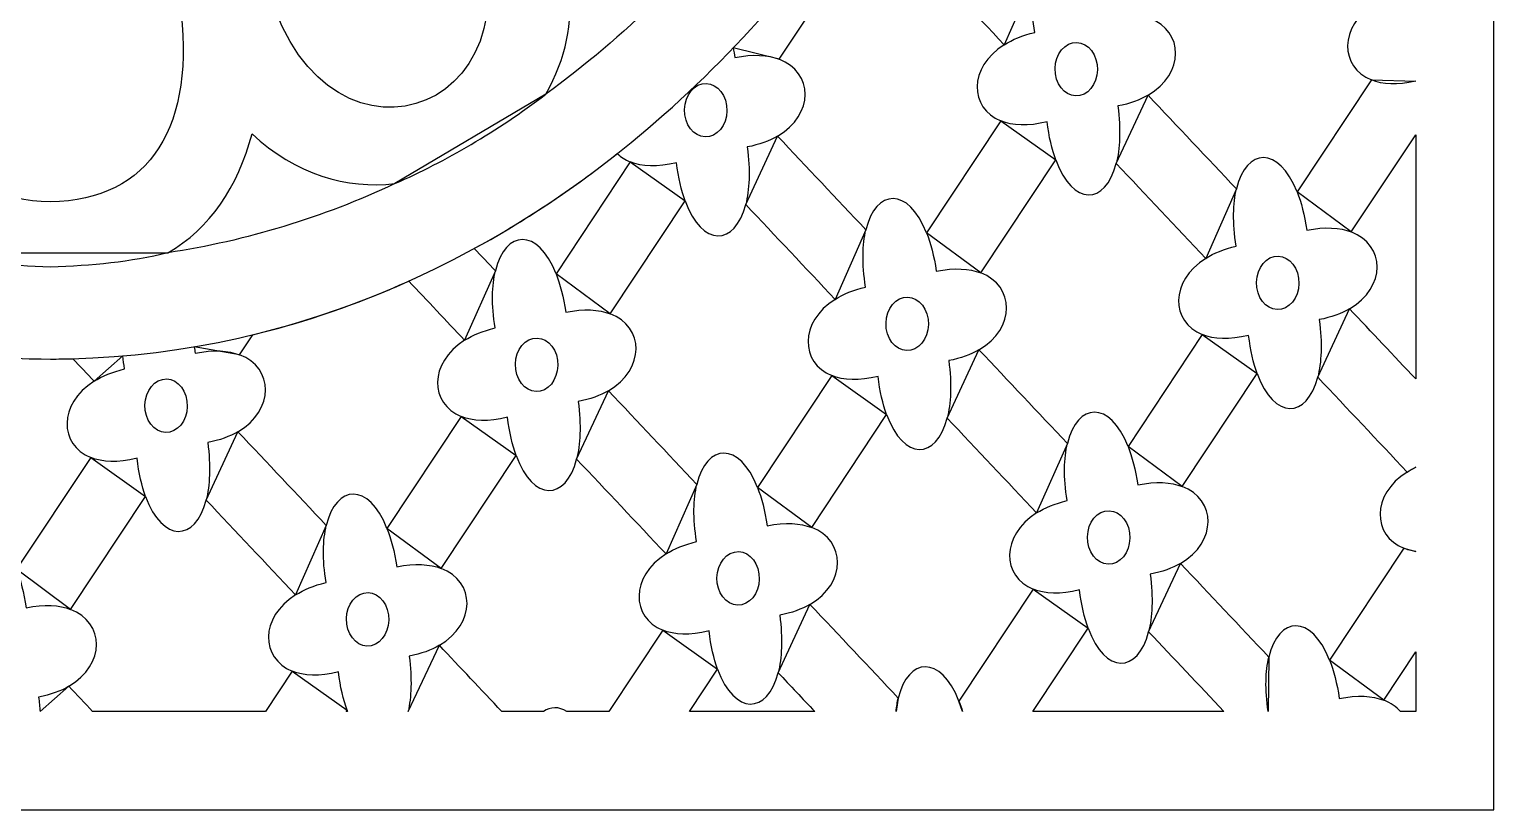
# Model space of a CAD drawing. Header units: centimetres. Extents: x 1.8 to 13.7, y -5.9 to 9.6.
# Drawn here: x 10.825 to 13.716, y -5.903 to -4.361 of the extents above; entities that cross this region are included whole.
import ezdxf

# ---------------------------------------------------------------- set-up
doc = ezdxf.new("R2010")
doc.units = ezdxf.units.CM
doc.header["$MEASUREMENT"] = 0
doc.layers.add('layer 1', color=7, linetype='Continuous')

msp = doc.modelspace()

# ---------------------------------------------------------------- linework, layer by layer
at = {"layer": 'layer 1', "color": 250}
for points, knots in [([(8.01713, 9.60241), (8.01713, 9.60241), (13.71558, 9.60241), (13.71558, 9.60241), (13.71558, 9.60241), (13.71558, 9.60241), (13.71558, -5.90262), (13.71558, -5.90262), (13.71558, -5.90262), (13.71558, -5.90262), (8.01713, -5.90262), (8.01713, -5.90262), (8.01713, -5.90262), (8.01713, -5.90262), (8.01713, 9.60241), (8.01713, 9.60241)], [0, 0, 0, 0, 0.2, 0.2, 0.2, 0.2, 0.4, 0.4, 0.4, 0.4, 0.6, 0.6, 0.6, 0.6, 1, 1, 1, 1]), ([(11.02226, -2.43021), (11.00959, -2.43572), (10.99556, -2.44157), (10.98199, -2.44594), (10.98199, -2.44594), (11.08378, -3.04564), (11.18643, -3.64703), (11.28822, -4.24671), (11.28822, -4.24671), (11.38235, -4.68667), (11.85638, -4.54209), (11.69892, -4.13126), (11.69892, -4.13126), (11.47337, -3.56517), (11.24781, -2.9963), (11.02226, -2.43021)], [0, 0, 0, 0, 0.2, 0.2, 0.2, 0.2, 0.4, 0.4, 0.4, 0.4, 0.6, 0.6, 0.6, 0.6, 1, 1, 1, 1]), ([(10.86639, -2.46591), (10.86639, -2.46591), (10.84072, -2.46478), (10.84072, -2.46478), (10.84072, -2.46478), (10.75558, -3.06833), (10.69613, -3.70325), (10.611, -4.3068), (10.611, -4.3068), (10.57757, -4.55236), (10.66918, -4.69856), (10.86639, -4.70206), (10.86639, -4.70206), (11.06361, -4.69856), (11.15521, -4.55236), (11.12179, -4.3068), (11.12179, -4.3068), (11.03665, -3.70325), (10.9772, -3.06833), (10.89207, -2.46478), (10.89207, -2.46478), (10.89207, -2.46478), (10.86639, -2.46591), (10.86639, -2.46591)], [0, 0, 0, 0, 0.1428571, 0.1428571, 0.1428571, 0.1428571, 0.2857143, 0.2857143, 0.2857143, 0.2857143, 0.4285714, 0.4285714, 0.4285714, 0.4285714, 0.5714286, 0.5714286, 0.5714286, 0.5714286, 0.7142857, 0.7142857, 0.7142857, 0.7142857, 1, 1, 1, 1]), ([(13.56158, -2.62355), (13.58597, -2.98772), (13.33449, -3.31675), (12.84478, -3.29244), (12.84478, -3.29244), (12.69162, -3.79457), (12.42203, -4.22457), (12.07824, -4.52903), (12.07824, -4.52903), (11.73444, -4.83348), (11.31642, -5.01242), (10.86639, -5.01242), (10.86639, -5.01242), (10.41637, -5.01242), (9.99836, -4.83348), (9.65456, -4.52903), (9.65456, -4.52903), (9.31076, -4.22457), (9.04118, -3.79457), (8.88802, -3.29244), (8.88802, -3.29244), (8.39325, -3.31699), (8.14166, -2.9809), (8.17207, -2.61226), (8.17207, -2.61226), (8.17207, -2.61226), (13.56158, -2.62355), (13.56158, -2.62355)], [0, 0, 0, 0, 0.125, 0.125, 0.125, 0.125, 0.25, 0.25, 0.25, 0.25, 0.375, 0.375, 0.375, 0.375, 0.5, 0.5, 0.5, 0.5, 0.625, 0.625, 0.625, 0.625, 0.75, 0.75, 0.75, 0.75, 1, 1, 1, 1]), ([(13.2077, -4.67636), (13.22703, -4.59526), (13.29127, -4.59068), (13.32742, -4.68217), (13.32742, -4.68217), (13.32742, -4.68217), (13.47403, -4.46125), (13.47403, -4.46125), (13.47403, -4.46125), (13.41193, -4.43585), (13.40917, -4.35591), (13.48073, -4.31072), (13.48073, -4.31072), (13.42187, -4.24825), (13.36299, -4.1858), (13.30412, -4.12334), (13.30412, -4.12334), (13.28306, -4.20599), (13.21824, -4.2081), (13.18468, -4.11628), (13.18468, -4.11628), (13.18468, -4.11628), (13.03663, -4.33936), (13.03663, -4.33936), (13.03663, -4.33936), (13.10403, -4.36508), (13.10655, -4.44829), (13.03317, -4.4912), (13.03317, -4.4912), (13.09134, -4.55292), (13.14952, -4.61463), (13.2077, -4.67636)], [0, 0, 0, 0, 0.1111111, 0.1111111, 0.1111111, 0.1111111, 0.2222222, 0.2222222, 0.2222222, 0.2222222, 0.3333333, 0.3333333, 0.3333333, 0.3333333, 0.4444444, 0.4444444, 0.4444444, 0.4444444, 0.5555556, 0.5555556, 0.5555556, 0.5555556, 0.6666667, 0.6666667, 0.6666667, 0.6666667, 0.7777778, 0.7777778, 0.7777778, 0.7777778, 1, 1, 1, 1]), ([(12.47622, -4.75728), (12.49555, -4.67618), (12.55979, -4.6716), (12.59593, -4.76309), (12.59593, -4.76309), (12.59593, -4.76309), (12.74256, -4.54217), (12.74256, -4.54217), (12.74256, -4.54217), (12.68044, -4.51676), (12.67768, -4.43683), (12.74926, -4.39162), (12.74926, -4.39162), (12.69038, -4.32917), (12.63152, -4.26671), (12.57264, -4.20426), (12.57264, -4.20426), (12.55158, -4.28691), (12.48676, -4.28902), (12.45318, -4.1972), (12.45318, -4.1972), (12.45318, -4.1972), (12.30515, -4.42027), (12.30515, -4.42027), (12.30515, -4.42027), (12.37256, -4.44599), (12.37507, -4.52921), (12.30168, -4.57212), (12.30168, -4.57212), (12.35986, -4.63383), (12.41803, -4.69555), (12.47622, -4.75728)], [0, 0, 0, 0, 0.1111111, 0.1111111, 0.1111111, 0.1111111, 0.2222222, 0.2222222, 0.2222222, 0.2222222, 0.3333333, 0.3333333, 0.3333333, 0.3333333, 0.4444444, 0.4444444, 0.4444444, 0.4444444, 0.5555556, 0.5555556, 0.5555556, 0.5555556, 0.6666667, 0.6666667, 0.6666667, 0.6666667, 0.7777778, 0.7777778, 0.7777778, 0.7777778, 1, 1, 1, 1]), ([(11.84417, -4.48932), (11.92124, -4.43317), (11.99505, -4.3706), (12.06514, -4.3022), (12.06514, -4.3022), (12.01062, -4.31317), (11.94818, -4.30176), (11.88969, -4.27428), (11.88969, -4.27428), (11.89782, -4.34846), (11.88496, -4.41763), (11.84417, -4.48932)], [0, 0, 0, 0, 0.25, 0.25, 0.25, 0.25, 0.5, 0.5, 0.5, 0.5, 1, 1, 1, 1]), ([(12.80996, -4.2544), (12.80317, -4.28289), (12.80191, -4.32079), (12.80937, -4.36733), (12.80937, -4.36733), (12.78542, -4.37296), (12.76543, -4.3814), (12.74926, -4.39162), (12.74926, -4.39162), (12.74926, -4.39162), (12.80996, -4.2544), (12.80996, -4.2544)], [0, 0, 0, 0, 0.25, 0.25, 0.25, 0.25, 0.5, 0.5, 0.5, 0.5, 1, 1, 1, 1]), ([(12.93263, -4.43079), (12.92864, -4.4021), (12.90686, -4.38283), (12.88417, -4.3879), (12.88417, -4.3879), (12.86149, -4.39295), (12.84624, -4.42047), (12.85025, -4.44915), (12.85025, -4.44915), (12.85425, -4.47785), (12.87601, -4.49711), (12.8987, -4.49206), (12.8987, -4.49206), (12.92139, -4.487), (12.93663, -4.45949), (12.93263, -4.43079)], [0, 0, 0, 0, 0.2, 0.2, 0.2, 0.2, 0.4, 0.4, 0.4, 0.4, 0.6, 0.6, 0.6, 0.6, 1, 1, 1, 1]), ([(12.30515, -4.42027), (12.28286, -4.41177), (12.25351, -4.40952), (12.21743, -4.41713), (12.21743, -4.41713), (12.21645, -4.41052), (12.21538, -4.40416), (12.2142, -4.39804), (12.2142, -4.39804), (12.2142, -4.39804), (12.30515, -4.42027), (12.30515, -4.42027)], [0, 0, 0, 0, 0.25, 0.25, 0.25, 0.25, 0.5, 0.5, 0.5, 0.5, 1, 1, 1, 1]), ([(12.20116, -4.5117), (12.19716, -4.48302), (12.17538, -4.46375), (12.1527, -4.46881), (12.1527, -4.46881), (12.13001, -4.47387), (12.11476, -4.50139), (12.11876, -4.53009), (12.11876, -4.53009), (12.12277, -4.55877), (12.14454, -4.57804), (12.16722, -4.57297), (12.16722, -4.57297), (12.18991, -4.56792), (12.20515, -4.54039), (12.20116, -4.5117)], [0, 0, 0, 0, 0.2, 0.2, 0.2, 0.2, 0.4, 0.4, 0.4, 0.4, 0.6, 0.6, 0.6, 0.6, 1, 1, 1, 1]), ([(13.47403, -4.46125), (13.49602, -4.47024), (13.52541, -4.47241), (13.56159, -4.46378), (13.56159, -4.46378), (13.56159, -4.46378), (13.47403, -4.46125), (13.47403, -4.46125)], [0, 0, 0, 0, 0.3333333, 0.3333333, 0.3333333, 0.3333333, 1, 1, 1, 1]), ([(11.84417, -4.48932), (11.74729, -4.56308), (11.64792, -4.62108), (11.54648, -4.66602), (11.54648, -4.66602), (11.54648, -4.66602), (11.84417, -4.48932), (11.84417, -4.48932)], [0, 0, 0, 0, 0.3333333, 0.3333333, 0.3333333, 0.3333333, 1, 1, 1, 1]), ([(12.97037, -4.62623), (12.97764, -4.59774), (12.97971, -4.55969), (12.9735, -4.51263), (12.9735, -4.51263), (12.99716, -4.50814), (13.01699, -4.50064), (13.03317, -4.4912), (13.03317, -4.4912), (13.03317, -4.4912), (12.97037, -4.62623), (12.97037, -4.62623)], [0, 0, 0, 0, 0.25, 0.25, 0.25, 0.25, 0.5, 0.5, 0.5, 0.5, 1, 1, 1, 1]), ([(11.09812, -4.80246), (11.25378, -4.77917), (11.40398, -4.73277), (11.54648, -4.66602), (11.54648, -4.66602), (11.45246, -4.67723), (11.34938, -4.64732), (11.26445, -4.56771), (11.26445, -4.56771), (11.23623, -4.67177), (11.18154, -4.75575), (11.09812, -4.80246)], [0, 0, 0, 0, 0.25, 0.25, 0.25, 0.25, 0.5, 0.5, 0.5, 0.5, 1, 1, 1, 1]), ([(12.74256, -4.54215), (12.76531, -4.55147), (12.79601, -4.55347), (12.83397, -4.54374), (12.83397, -4.54374), (12.83752, -4.57364), (12.84345, -4.59873), (12.85093, -4.61917), (12.85093, -4.61917), (12.85093, -4.61917), (12.74256, -4.54215), (12.74256, -4.54215)], [0, 0, 0, 0, 0.25, 0.25, 0.25, 0.25, 0.5, 0.5, 0.5, 0.5, 1, 1, 1, 1]), ([(12.2389, -4.70713), (12.24616, -4.67866), (12.24823, -4.64061), (12.24202, -4.59354), (12.24202, -4.59354), (12.26567, -4.58906), (12.28551, -4.58156), (12.30168, -4.57212), (12.30168, -4.57212), (12.30168, -4.57212), (12.2389, -4.70713), (12.2389, -4.70713)], [0, 0, 0, 0, 0.25, 0.25, 0.25, 0.25, 0.5, 0.5, 0.5, 0.5, 1, 1, 1, 1]), ([(13.56159, -4.56962), (13.56159, -4.56962), (13.43436, -4.76133), (13.43436, -4.76133), (13.43436, -4.76133), (13.50178, -4.78705), (13.50429, -4.87026), (13.4309, -4.91315), (13.4309, -4.91315), (13.47447, -4.95938), (13.51804, -5.0056), (13.56159, -5.05181), (13.56159, -5.05181), (13.56159, -5.05181), (13.56159, -4.56962), (13.56159, -4.56962)], [0, 0, 0, 0, 0.2, 0.2, 0.2, 0.2, 0.4, 0.4, 0.4, 0.4, 0.6, 0.6, 0.6, 0.6, 1, 1, 1, 1]), ([(11.98547, -4.60666), (11.89562, -4.67769), (11.80128, -4.74046), (11.70316, -4.79409), (11.70316, -4.79409), (11.71702, -4.8088), (11.73088, -4.82349), (11.74474, -4.83819), (11.74474, -4.83819), (11.76407, -4.7571), (11.82831, -4.75251), (11.86445, -4.84401), (11.86445, -4.84401), (11.86445, -4.84401), (12.01108, -4.62309), (12.01108, -4.62309), (12.01108, -4.62309), (12.00093, -4.61892), (11.99239, -4.61332), (11.98547, -4.60666)], [0, 0, 0, 0, 0.1666667, 0.1666667, 0.1666667, 0.1666667, 0.3333333, 0.3333333, 0.3333333, 0.3333333, 0.5, 0.5, 0.5, 0.5, 0.6666667, 0.6666667, 0.6666667, 0.6666667, 1, 1, 1, 1]), ([(12.01108, -4.62309), (12.03383, -4.63238), (12.06454, -4.63439), (12.10249, -4.62466), (12.10249, -4.62466), (12.10604, -4.65456), (12.11197, -4.67965), (12.11945, -4.70009), (12.11945, -4.70009), (12.11945, -4.70009), (12.01108, -4.62309), (12.01108, -4.62309)], [0, 0, 0, 0, 0.25, 0.25, 0.25, 0.25, 0.5, 0.5, 0.5, 0.5, 1, 1, 1, 1]), ([(12.87396, -5.17925), (12.89328, -5.09815), (12.95754, -5.09357), (12.99367, -5.18504), (12.99367, -5.18504), (12.99367, -5.18504), (13.14029, -4.96414), (13.14029, -4.96414), (13.14029, -4.96414), (13.07818, -4.93873), (13.07543, -4.8588), (13.14699, -4.81359), (13.14699, -4.81359), (13.08812, -4.75114), (13.02925, -4.68868), (12.97039, -4.62623), (12.97039, -4.62623), (12.94931, -4.70886), (12.88449, -4.71099), (12.85093, -4.61917), (12.85093, -4.61917), (12.85093, -4.61917), (12.70288, -4.84224), (12.70288, -4.84224), (12.70288, -4.84224), (12.7703, -4.86796), (12.7728, -4.95118), (12.69942, -4.99409), (12.69942, -4.99409), (12.75759, -5.0558), (12.81578, -5.11752), (12.87396, -5.17925)], [0, 0, 0, 0, 0.1111111, 0.1111111, 0.1111111, 0.1111111, 0.2222222, 0.2222222, 0.2222222, 0.2222222, 0.3333333, 0.3333333, 0.3333333, 0.3333333, 0.4444444, 0.4444444, 0.4444444, 0.4444444, 0.5555556, 0.5555556, 0.5555556, 0.5555556, 0.6666667, 0.6666667, 0.6666667, 0.6666667, 0.7777778, 0.7777778, 0.7777778, 0.7777778, 1, 1, 1, 1]), ([(13.2077, -4.67636), (13.20091, -4.70485), (13.19965, -4.74276), (13.20712, -4.78928), (13.20712, -4.78928), (13.18315, -4.79492), (13.16318, -4.80337), (13.14699, -4.81359), (13.14699, -4.81359), (13.14699, -4.81359), (13.2077, -4.67636), (13.2077, -4.67636)], [0, 0, 0, 0, 0.25, 0.25, 0.25, 0.25, 0.5, 0.5, 0.5, 0.5, 1, 1, 1, 1]), ([(13.43437, -4.76133), (13.41208, -4.75282), (13.38272, -4.75057), (13.34664, -4.75818), (13.34664, -4.75818), (13.34219, -4.7279), (13.3355, -4.70263), (13.32742, -4.68217), (13.32742, -4.68217), (13.32742, -4.68217), (13.43437, -4.76133), (13.43437, -4.76133)], [0, 0, 0, 0, 0.25, 0.25, 0.25, 0.25, 0.5, 0.5, 0.5, 0.5, 1, 1, 1, 1]), ([(12.14247, -5.26016), (12.1618, -5.17905), (12.22605, -5.17448), (12.2622, -5.26596), (12.2622, -5.26596), (12.2622, -5.26596), (12.40881, -5.04504), (12.40881, -5.04504), (12.40881, -5.04504), (12.34669, -5.01964), (12.34395, -4.9397), (12.41551, -4.89451), (12.41551, -4.89451), (12.35663, -4.83206), (12.29777, -4.7696), (12.23891, -4.70715), (12.23891, -4.70715), (12.21784, -4.78978), (12.15302, -4.79189), (12.11945, -4.70009), (12.11945, -4.70009), (12.11945, -4.70009), (11.9714, -4.92316), (11.9714, -4.92316), (11.9714, -4.92316), (12.03882, -4.94888), (12.04132, -5.0321), (11.96793, -5.07499), (11.96793, -5.07499), (12.02612, -5.13671), (12.0843, -5.19844), (12.14247, -5.26016)], [0, 0, 0, 0, 0.1111111, 0.1111111, 0.1111111, 0.1111111, 0.2222222, 0.2222222, 0.2222222, 0.2222222, 0.3333333, 0.3333333, 0.3333333, 0.3333333, 0.4444444, 0.4444444, 0.4444444, 0.4444444, 0.5555556, 0.5555556, 0.5555556, 0.5555556, 0.6666667, 0.6666667, 0.6666667, 0.6666667, 0.7777778, 0.7777778, 0.7777778, 0.7777778, 1, 1, 1, 1]), ([(12.47622, -4.75728), (12.46943, -4.78577), (12.46816, -4.82368), (12.47563, -4.8702), (12.47563, -4.8702), (12.45167, -4.87583), (12.4317, -4.88429), (12.41551, -4.89451), (12.41551, -4.89451), (12.41551, -4.89451), (12.47622, -4.75728), (12.47622, -4.75728)], [0, 0, 0, 0, 0.25, 0.25, 0.25, 0.25, 0.5, 0.5, 0.5, 0.5, 1, 1, 1, 1]), ([(12.70288, -4.84223), (12.68059, -4.83374), (12.65124, -4.83149), (12.61516, -4.8391), (12.61516, -4.8391), (12.6107, -4.8088), (12.60401, -4.78355), (12.59593, -4.76309), (12.59593, -4.76309), (12.59593, -4.76309), (12.70288, -4.84223), (12.70288, -4.84223)], [0, 0, 0, 0, 0.25, 0.25, 0.25, 0.25, 0.5, 0.5, 0.5, 0.5, 1, 1, 1, 1]), ([(10.63468, -4.80246), (10.70819, -4.8213), (10.78436, -4.82784), (10.86639, -4.83125), (10.86639, -4.83125), (10.94843, -4.82784), (11.0246, -4.8213), (11.09812, -4.80246), (11.09812, -4.80246), (11.09812, -4.80246), (10.63468, -4.80246), (10.63468, -4.80246)], [0, 0, 0, 0, 0.25, 0.25, 0.25, 0.25, 0.5, 0.5, 0.5, 0.5, 1, 1, 1, 1]), ([(13.33037, -4.85275), (13.32637, -4.82407), (13.3046, -4.8048), (13.28192, -4.80987), (13.28192, -4.80987), (13.25923, -4.81492), (13.24399, -4.84244), (13.24798, -4.87112), (13.24798, -4.87112), (13.25198, -4.89981), (13.27376, -4.91908), (13.29644, -4.91403), (13.29644, -4.91403), (13.31913, -4.90897), (13.33438, -4.88144), (13.33037, -4.85275)], [0, 0, 0, 0, 0.2, 0.2, 0.2, 0.2, 0.4, 0.4, 0.4, 0.4, 0.6, 0.6, 0.6, 0.6, 1, 1, 1, 1]), ([(11.74474, -4.83819), (11.73795, -4.86668), (11.73668, -4.90458), (11.74415, -4.95112), (11.74415, -4.95112), (11.72018, -4.95675), (11.70021, -4.96521), (11.68403, -4.97543), (11.68403, -4.97543), (11.68403, -4.97543), (11.74474, -4.83819), (11.74474, -4.83819)], [0, 0, 0, 0, 0.25, 0.25, 0.25, 0.25, 0.5, 0.5, 0.5, 0.5, 1, 1, 1, 1]), ([(11.9714, -4.92316), (11.94911, -4.91464), (11.91977, -4.91241), (11.88368, -4.92002), (11.88368, -4.92002), (11.87922, -4.88972), (11.87254, -4.86446), (11.86445, -4.84401), (11.86445, -4.84401), (11.86445, -4.84401), (11.9714, -4.92316), (11.9714, -4.92316)], [0, 0, 0, 0, 0.25, 0.25, 0.25, 0.25, 0.5, 0.5, 0.5, 0.5, 1, 1, 1, 1]), ([(11.5738, -4.85849), (11.47444, -4.90319), (11.37172, -4.93876), (11.26625, -4.9644), (11.26625, -4.9644), (11.26625, -4.9644), (11.23993, -5.00406), (11.23993, -5.00406), (11.23993, -5.00406), (11.30733, -5.02978), (11.30985, -5.11302), (11.23646, -5.15591), (11.23646, -5.15591), (11.29463, -5.21763), (11.35281, -5.27936), (11.411, -5.34108), (11.411, -5.34108), (11.43033, -5.25999), (11.49457, -5.2554), (11.53071, -5.34688), (11.53071, -5.34688), (11.53071, -5.34688), (11.67733, -5.12596), (11.67733, -5.12596), (11.67733, -5.12596), (11.61522, -5.10056), (11.61246, -5.02062), (11.68403, -4.97543), (11.68403, -4.97543), (11.64729, -4.93644), (11.61054, -4.89746), (11.5738, -4.85849)], [0, 0, 0, 0, 0.1111111, 0.1111111, 0.1111111, 0.1111111, 0.2222222, 0.2222222, 0.2222222, 0.2222222, 0.3333333, 0.3333333, 0.3333333, 0.3333333, 0.4444444, 0.4444444, 0.4444444, 0.4444444, 0.5555556, 0.5555556, 0.5555556, 0.5555556, 0.6666667, 0.6666667, 0.6666667, 0.6666667, 0.7777778, 0.7777778, 0.7777778, 0.7777778, 1, 1, 1, 1]), ([(12.59889, -4.93367), (12.59489, -4.90499), (12.57311, -4.88571), (12.55043, -4.89078), (12.55043, -4.89078), (12.52774, -4.89584), (12.5125, -4.92336), (12.51651, -4.95204), (12.51651, -4.95204), (12.5205, -4.98072), (12.54227, -5), (12.56495, -4.99494), (12.56495, -4.99494), (12.58764, -4.98988), (12.60289, -4.96236), (12.59889, -4.93367)], [0, 0, 0, 0, 0.2, 0.2, 0.2, 0.2, 0.4, 0.4, 0.4, 0.4, 0.6, 0.6, 0.6, 0.6, 1, 1, 1, 1]), ([(13.36812, -5.04818), (13.37538, -5.01971), (13.37746, -4.98166), (13.37124, -4.9346), (13.37124, -4.9346), (13.39489, -4.93011), (13.41473, -4.92261), (13.4309, -4.91315), (13.4309, -4.91315), (13.4309, -4.91315), (13.36812, -5.04818), (13.36812, -5.04818)], [0, 0, 0, 0, 0.25, 0.25, 0.25, 0.25, 0.5, 0.5, 0.5, 0.5, 1, 1, 1, 1]), ([(11.86741, -5.01459), (11.8634, -4.98591), (11.84164, -4.96663), (11.81895, -4.97169), (11.81895, -4.97169), (11.79626, -4.97676), (11.78102, -5.00427), (11.78502, -5.03296), (11.78502, -5.03296), (11.78901, -5.06164), (11.81079, -5.08092), (11.83348, -5.07586), (11.83348, -5.07586), (11.85616, -5.07081), (11.87141, -5.04328), (11.86741, -5.01459)], [0, 0, 0, 0, 0.2, 0.2, 0.2, 0.2, 0.4, 0.4, 0.4, 0.4, 0.6, 0.6, 0.6, 0.6, 1, 1, 1, 1]), ([(13.14029, -4.96412), (13.16305, -4.97344), (13.19376, -4.97544), (13.23171, -4.96571), (13.23171, -4.96571), (13.23526, -4.99561), (13.24119, -5.02068), (13.24866, -5.04114), (13.24866, -5.04114), (13.24866, -5.04114), (13.14029, -4.96412), (13.14029, -4.96412)], [0, 0, 0, 0, 0.25, 0.25, 0.25, 0.25, 0.5, 0.5, 0.5, 0.5, 1, 1, 1, 1]), ([(10.91059, -5.01182), (10.89588, -5.01221), (10.88116, -5.01242), (10.86639, -5.01242), (10.86639, -5.01242), (10.76709, -5.01242), (10.66933, -5.00369), (10.57359, -4.98683), (10.57359, -4.98683), (10.57359, -4.98683), (10.50845, -5.08498), (10.50845, -5.08498), (10.50845, -5.08498), (10.57586, -5.11072), (10.57837, -5.19394), (10.50498, -5.23682), (10.50498, -5.23682), (10.56315, -5.29855), (10.62133, -5.36027), (10.6795, -5.422), (10.6795, -5.422), (10.69884, -5.34089), (10.76308, -5.3363), (10.79923, -5.4278), (10.79923, -5.4278), (10.79923, -5.4278), (10.94584, -5.20688), (10.94584, -5.20688), (10.94584, -5.20688), (10.88374, -5.18148), (10.88098, -5.10153), (10.95256, -5.05635), (10.95256, -5.05635), (10.93857, -5.04151), (10.92458, -5.02666), (10.91059, -5.01182)], [0, 0, 0, 0, 0.1, 0.1, 0.1, 0.1, 0.2, 0.2, 0.2, 0.2, 0.3, 0.3, 0.3, 0.3, 0.4, 0.4, 0.4, 0.4, 0.5, 0.5, 0.5, 0.5, 0.6, 0.6, 0.6, 0.6, 0.7, 0.7, 0.7, 0.7, 0.8, 0.8, 0.8, 0.8, 1, 1, 1, 1]), ([(11.23993, -5.00406), (11.21764, -4.99556), (11.18828, -4.99333), (11.1522, -5.00094), (11.1522, -5.00094), (11.15156, -4.99665), (11.15088, -4.99247), (11.15018, -4.98839), (11.15018, -4.98839), (11.15018, -4.98839), (11.23993, -5.00406), (11.23993, -5.00406)], [0, 0, 0, 0, 0.25, 0.25, 0.25, 0.25, 0.5, 0.5, 0.5, 0.5, 1, 1, 1, 1]), ([(12.63664, -5.1291), (12.64389, -5.10063), (12.64597, -5.06258), (12.63975, -5.01551), (12.63975, -5.01551), (12.66341, -5.01103), (12.68324, -5.00353), (12.69942, -4.99407), (12.69942, -4.99407), (12.69942, -4.99407), (12.63664, -5.1291), (12.63664, -5.1291)], [0, 0, 0, 0, 0.25, 0.25, 0.25, 0.25, 0.5, 0.5, 0.5, 0.5, 1, 1, 1, 1]), ([(11.00933, -5.00635), (11.01014, -5.01459), (11.01124, -5.02316), (11.01267, -5.03203), (11.01267, -5.03203), (10.98871, -5.03767), (10.96873, -5.04613), (10.95256, -5.05635), (10.95256, -5.05635), (10.95256, -5.05635), (11.00933, -5.00635), (11.00933, -5.00635)], [0, 0, 0, 0, 0.25, 0.25, 0.25, 0.25, 0.5, 0.5, 0.5, 0.5, 1, 1, 1, 1]), ([(11.13593, -5.09551), (11.13192, -5.06683), (11.11016, -5.04755), (11.08747, -5.0526), (11.08747, -5.0526), (11.06479, -5.05766), (11.04954, -5.08519), (11.05354, -5.11388), (11.05354, -5.11388), (11.05753, -5.14256), (11.07931, -5.16183), (11.102, -5.15678), (11.102, -5.15678), (11.12469, -5.15171), (11.13993, -5.12419), (11.13593, -5.09551)], [0, 0, 0, 0, 0.2, 0.2, 0.2, 0.2, 0.4, 0.4, 0.4, 0.4, 0.6, 0.6, 0.6, 0.6, 1, 1, 1, 1]), ([(12.40881, -5.04504), (12.43157, -5.05435), (12.46227, -5.05635), (12.50024, -5.04661), (12.50024, -5.04661), (12.50379, -5.07651), (12.50972, -5.1016), (12.51718, -5.12204), (12.51718, -5.12204), (12.51718, -5.12204), (12.40881, -5.04504), (12.40881, -5.04504)], [0, 0, 0, 0, 0.25, 0.25, 0.25, 0.25, 0.5, 0.5, 0.5, 0.5, 1, 1, 1, 1]), ([(13.2717, -5.60122), (13.29103, -5.5201), (13.35527, -5.51554), (13.39141, -5.60701), (13.39141, -5.60701), (13.39141, -5.60701), (13.53803, -5.38609), (13.53803, -5.38609), (13.53803, -5.38609), (13.47592, -5.3607), (13.47316, -5.28075), (13.54473, -5.23556), (13.54473, -5.23556), (13.48586, -5.17311), (13.42699, -5.11065), (13.36812, -5.04818), (13.36812, -5.04818), (13.34706, -5.13083), (13.28224, -5.13294), (13.24866, -5.04114), (13.24866, -5.04114), (13.24866, -5.04114), (13.10063, -5.2642), (13.10063, -5.2642), (13.10063, -5.2642), (13.16803, -5.28993), (13.17055, -5.37315), (13.09716, -5.41604), (13.09716, -5.41604), (13.15533, -5.47777), (13.21351, -5.53949), (13.2717, -5.60122)], [0, 0, 0, 0, 0.1111111, 0.1111111, 0.1111111, 0.1111111, 0.2222222, 0.2222222, 0.2222222, 0.2222222, 0.3333333, 0.3333333, 0.3333333, 0.3333333, 0.4444444, 0.4444444, 0.4444444, 0.4444444, 0.5555556, 0.5555556, 0.5555556, 0.5555556, 0.6666667, 0.6666667, 0.6666667, 0.6666667, 0.7777778, 0.7777778, 0.7777778, 0.7777778, 1, 1, 1, 1]), ([(11.90516, -5.21002), (11.91241, -5.18153), (11.91449, -5.1435), (11.90828, -5.09643), (11.90828, -5.09643), (11.93192, -5.09195), (11.95177, -5.08445), (11.96793, -5.07499), (11.96793, -5.07499), (11.96793, -5.07499), (11.90516, -5.21002), (11.90516, -5.21002)], [0, 0, 0, 0, 0.25, 0.25, 0.25, 0.25, 0.5, 0.5, 0.5, 0.5, 1, 1, 1, 1]), ([(11.67733, -5.12596), (11.70008, -5.13527), (11.73079, -5.13726), (11.76875, -5.12753), (11.76875, -5.12753), (11.77231, -5.15745), (11.77823, -5.18252), (11.78571, -5.20296), (11.78571, -5.20296), (11.78571, -5.20296), (11.67733, -5.12596), (11.67733, -5.12596)], [0, 0, 0, 0, 0.25, 0.25, 0.25, 0.25, 0.5, 0.5, 0.5, 0.5, 1, 1, 1, 1]), ([(12.5402, -5.68213), (12.55954, -5.60102), (12.62378, -5.59645), (12.65993, -5.68793), (12.65993, -5.68793), (12.65993, -5.68793), (12.80654, -5.46701), (12.80654, -5.46701), (12.80654, -5.46701), (12.74444, -5.44161), (12.74168, -5.36167), (12.81326, -5.31648), (12.81326, -5.31648), (12.75438, -5.25403), (12.6955, -5.19156), (12.63664, -5.12912), (12.63664, -5.12912), (12.61557, -5.21175), (12.55076, -5.21386), (12.51718, -5.12204), (12.51718, -5.12204), (12.51718, -5.12204), (12.36914, -5.34511), (12.36914, -5.34511), (12.36914, -5.34511), (12.43656, -5.37084), (12.43907, -5.45405), (12.36568, -5.49696), (12.36568, -5.49696), (12.42385, -5.55868), (12.48203, -5.62041), (12.5402, -5.68213)], [0, 0, 0, 0, 0.1111111, 0.1111111, 0.1111111, 0.1111111, 0.2222222, 0.2222222, 0.2222222, 0.2222222, 0.3333333, 0.3333333, 0.3333333, 0.3333333, 0.4444444, 0.4444444, 0.4444444, 0.4444444, 0.5555556, 0.5555556, 0.5555556, 0.5555556, 0.6666667, 0.6666667, 0.6666667, 0.6666667, 0.7777778, 0.7777778, 0.7777778, 0.7777778, 1, 1, 1, 1]), ([(11.17367, -5.29094), (11.18094, -5.26245), (11.183, -5.2244), (11.1768, -5.17735), (11.1768, -5.17735), (11.20045, -5.17286), (11.22029, -5.16537), (11.23646, -5.15591), (11.23646, -5.15591), (11.23646, -5.15591), (11.17367, -5.29094), (11.17367, -5.29094)], [0, 0, 0, 0, 0.25, 0.25, 0.25, 0.25, 0.5, 0.5, 0.5, 0.5, 1, 1, 1, 1]), ([(11.83969, -5.70863), (11.85352, -5.6989), (11.86977, -5.69865), (11.88558, -5.70863), (11.88558, -5.70863), (11.88558, -5.70863), (11.96841, -5.70863), (11.96841, -5.70863), (11.96841, -5.70863), (11.96841, -5.70863), (12.07507, -5.54793), (12.07507, -5.54793), (12.07507, -5.54793), (12.01296, -5.52253), (12.01021, -5.44259), (12.08176, -5.3974), (12.08176, -5.3974), (12.02289, -5.33493), (11.96403, -5.27247), (11.90516, -5.21002), (11.90516, -5.21002), (11.88409, -5.29267), (11.81927, -5.29478), (11.78571, -5.20296), (11.78571, -5.20296), (11.78571, -5.20296), (11.63766, -5.42603), (11.63766, -5.42603), (11.63766, -5.42603), (11.70508, -5.45175), (11.70758, -5.53499), (11.6342, -5.57788), (11.6342, -5.57788), (11.67528, -5.62146), (11.71637, -5.66505), (11.75745, -5.70863), (11.75745, -5.70863), (11.75745, -5.70863), (11.83969, -5.70863), (11.83969, -5.70863)], [0, 0, 0, 0, 0.0909091, 0.0909091, 0.0909091, 0.0909091, 0.1818182, 0.1818182, 0.1818182, 0.1818182, 0.2727273, 0.2727273, 0.2727273, 0.2727273, 0.3636364, 0.3636364, 0.3636364, 0.3636364, 0.4545455, 0.4545455, 0.4545455, 0.4545455, 0.5454545, 0.5454545, 0.5454545, 0.5454545, 0.6363636, 0.6363636, 0.6363636, 0.6363636, 0.7272727, 0.7272727, 0.7272727, 0.7272727, 0.8181818, 0.8181818, 0.8181818, 0.8181818, 1, 1, 1, 1]), ([(12.87396, -5.17925), (12.86716, -5.20774), (12.86591, -5.24564), (12.87337, -5.29217), (12.87337, -5.29217), (12.84941, -5.2978), (12.82943, -5.30626), (12.81326, -5.31648), (12.81326, -5.31648), (12.81326, -5.31648), (12.87396, -5.17925), (12.87396, -5.17925)], [0, 0, 0, 0, 0.25, 0.25, 0.25, 0.25, 0.5, 0.5, 0.5, 0.5, 1, 1, 1, 1]), ([(13.10063, -5.2642), (13.07834, -5.25569), (13.04898, -5.25346), (13.0129, -5.26107), (13.0129, -5.26107), (13.00844, -5.23077), (13.00176, -5.20552), (12.99367, -5.18504), (12.99367, -5.18504), (12.99367, -5.18504), (13.10063, -5.2642), (13.10063, -5.2642)], [0, 0, 0, 0, 0.25, 0.25, 0.25, 0.25, 0.5, 0.5, 0.5, 0.5, 1, 1, 1, 1]), ([(10.94586, -5.20688), (10.96861, -5.21619), (10.99931, -5.21818), (11.03727, -5.20845), (11.03727, -5.20845), (11.04082, -5.23835), (11.04675, -5.26344), (11.05423, -5.28388), (11.05423, -5.28388), (11.05423, -5.28388), (10.94586, -5.20688), (10.94586, -5.20688)], [0, 0, 0, 0, 0.25, 0.25, 0.25, 0.25, 0.5, 0.5, 0.5, 0.5, 1, 1, 1, 1]), ([(13.56159, -5.22625), (13.55557, -5.22915), (13.54996, -5.23226), (13.54473, -5.23556), (13.54473, -5.23556), (13.54473, -5.23556), (13.56159, -5.22625), (13.56159, -5.22625)], [0, 0, 0, 0, 0.3333333, 0.3333333, 0.3333333, 0.3333333, 1, 1, 1, 1]), ([(12.14247, -5.26016), (12.13568, -5.28865), (12.13441, -5.32655), (12.14188, -5.37309), (12.14188, -5.37309), (12.11793, -5.37872), (12.09796, -5.38718), (12.08176, -5.3974), (12.08176, -5.3974), (12.08176, -5.3974), (12.14247, -5.26016), (12.14247, -5.26016)], [0, 0, 0, 0, 0.25, 0.25, 0.25, 0.25, 0.5, 0.5, 0.5, 0.5, 1, 1, 1, 1]), ([(11.29063, -5.70863), (11.29063, -5.70863), (11.34359, -5.62885), (11.34359, -5.62885), (11.34359, -5.62885), (11.28147, -5.60343), (11.27873, -5.5235), (11.35029, -5.47832), (11.35029, -5.47832), (11.29141, -5.41585), (11.23255, -5.35339), (11.17367, -5.29094), (11.17367, -5.29094), (11.15261, -5.37359), (11.08779, -5.37569), (11.05423, -5.28388), (11.05423, -5.28388), (11.05423, -5.28388), (10.90618, -5.50695), (10.90618, -5.50695), (10.90618, -5.50695), (10.9736, -5.53267), (10.9761, -5.61589), (10.90271, -5.65879), (10.90271, -5.65879), (10.91838, -5.67541), (10.93403, -5.69201), (10.9497, -5.70863), (10.9497, -5.70863), (10.9497, -5.70863), (11.29063, -5.70863), (11.29063, -5.70863)], [0, 0, 0, 0, 0.1111111, 0.1111111, 0.1111111, 0.1111111, 0.2222222, 0.2222222, 0.2222222, 0.2222222, 0.3333333, 0.3333333, 0.3333333, 0.3333333, 0.4444444, 0.4444444, 0.4444444, 0.4444444, 0.5555556, 0.5555556, 0.5555556, 0.5555556, 0.6666667, 0.6666667, 0.6666667, 0.6666667, 0.7777778, 0.7777778, 0.7777778, 0.7777778, 1, 1, 1, 1]), ([(12.36914, -5.34511), (12.34686, -5.33661), (12.3175, -5.33438), (12.28141, -5.34197), (12.28141, -5.34197), (12.27695, -5.31169), (12.27028, -5.28643), (12.2622, -5.26596), (12.2622, -5.26596), (12.2622, -5.26596), (12.36914, -5.34511), (12.36914, -5.34511)], [0, 0, 0, 0, 0.25, 0.25, 0.25, 0.25, 0.5, 0.5, 0.5, 0.5, 1, 1, 1, 1]), ([(12.99663, -5.35564), (12.99262, -5.32696), (12.97086, -5.30768), (12.94817, -5.31274), (12.94817, -5.31274), (12.92549, -5.31781), (12.91024, -5.34533), (12.91424, -5.37401), (12.91424, -5.37401), (12.91824, -5.40269), (12.94001, -5.42197), (12.9627, -5.41691), (12.9627, -5.41691), (12.98539, -5.41184), (13.00063, -5.38433), (12.99663, -5.35564)], [0, 0, 0, 0, 0.2, 0.2, 0.2, 0.2, 0.4, 0.4, 0.4, 0.4, 0.6, 0.6, 0.6, 0.6, 1, 1, 1, 1]), ([(11.411, -5.34108), (11.40421, -5.36957), (11.40294, -5.40747), (11.41041, -5.454), (11.41041, -5.454), (11.38645, -5.45964), (11.36647, -5.46808), (11.35029, -5.47832), (11.35029, -5.47832), (11.35029, -5.47832), (11.411, -5.34108), (11.411, -5.34108)], [0, 0, 0, 0, 0.25, 0.25, 0.25, 0.25, 0.5, 0.5, 0.5, 0.5, 1, 1, 1, 1]), ([(11.63766, -5.42603), (11.61538, -5.41753), (11.58602, -5.41529), (11.54993, -5.42289), (11.54993, -5.42289), (11.54548, -5.3926), (11.53879, -5.36735), (11.53071, -5.34688), (11.53071, -5.34688), (11.53071, -5.34688), (11.63766, -5.42603), (11.63766, -5.42603)], [0, 0, 0, 0, 0.25, 0.25, 0.25, 0.25, 0.5, 0.5, 0.5, 0.5, 1, 1, 1, 1]), ([(12.26514, -5.43656), (12.26115, -5.40788), (12.23937, -5.3886), (12.2167, -5.39366), (12.2167, -5.39366), (12.194, -5.39871), (12.17876, -5.42623), (12.18276, -5.45493), (12.18276, -5.45493), (12.18676, -5.48361), (12.20852, -5.50289), (12.23121, -5.49782), (12.23121, -5.49782), (12.25391, -5.49276), (12.26915, -5.46525), (12.26514, -5.43656)], [0, 0, 0, 0, 0.2, 0.2, 0.2, 0.2, 0.4, 0.4, 0.4, 0.4, 0.6, 0.6, 0.6, 0.6, 1, 1, 1, 1]), ([(13.53803, -5.38609), (13.54512, -5.38899), (13.55298, -5.39118), (13.56159, -5.39252), (13.56159, -5.39252), (13.56159, -5.39252), (13.53803, -5.38609), (13.53803, -5.38609)], [0, 0, 0, 0, 0.3333333, 0.3333333, 0.3333333, 0.3333333, 1, 1, 1, 1]), ([(10.90618, -5.50695), (10.88389, -5.49845), (10.85453, -5.49621), (10.81846, -5.50381), (10.81846, -5.50381), (10.814, -5.47352), (10.80731, -5.44825), (10.79923, -5.4278), (10.79923, -5.4278), (10.79923, -5.4278), (10.90618, -5.50695), (10.90618, -5.50695)], [0, 0, 0, 0, 0.25, 0.25, 0.25, 0.25, 0.5, 0.5, 0.5, 0.5, 1, 1, 1, 1]), ([(13.03437, -5.55107), (13.04164, -5.52258), (13.0437, -5.48455), (13.0375, -5.43747), (13.0375, -5.43747), (13.06115, -5.43298), (13.08099, -5.42548), (13.09716, -5.41604), (13.09716, -5.41604), (13.09716, -5.41604), (13.03437, -5.55107), (13.03437, -5.55107)], [0, 0, 0, 0, 0.25, 0.25, 0.25, 0.25, 0.5, 0.5, 0.5, 0.5, 1, 1, 1, 1]), ([(11.53367, -5.51748), (11.52967, -5.48878), (11.50789, -5.46952), (11.4852, -5.47457), (11.4852, -5.47457), (11.46252, -5.47963), (11.44727, -5.50715), (11.45127, -5.53583), (11.45127, -5.53583), (11.45528, -5.56453), (11.47704, -5.5838), (11.49973, -5.57873), (11.49973, -5.57873), (11.52243, -5.57368), (11.53766, -5.54616), (11.53367, -5.51748)], [0, 0, 0, 0, 0.2, 0.2, 0.2, 0.2, 0.4, 0.4, 0.4, 0.4, 0.6, 0.6, 0.6, 0.6, 1, 1, 1, 1]), ([(12.80656, -5.46701), (12.82931, -5.47632), (12.86001, -5.47832), (12.89797, -5.46858), (12.89797, -5.46858), (12.90152, -5.4985), (12.90745, -5.52357), (12.91493, -5.54401), (12.91493, -5.54401), (12.91493, -5.54401), (12.80656, -5.46701), (12.80656, -5.46701)], [0, 0, 0, 0, 0.25, 0.25, 0.25, 0.25, 0.5, 0.5, 0.5, 0.5, 1, 1, 1, 1]), ([(12.3029, -5.63199), (12.31016, -5.6035), (12.31222, -5.56545), (12.30602, -5.5184), (12.30602, -5.5184), (12.32967, -5.5139), (12.34951, -5.50642), (12.36568, -5.49696), (12.36568, -5.49696), (12.36568, -5.49696), (12.3029, -5.63199), (12.3029, -5.63199)], [0, 0, 0, 0, 0.25, 0.25, 0.25, 0.25, 0.5, 0.5, 0.5, 0.5, 1, 1, 1, 1]), ([(12.07507, -5.54793), (12.09783, -5.55723), (12.12852, -5.55923), (12.16649, -5.5495), (12.16649, -5.5495), (12.17004, -5.5794), (12.17597, -5.60449), (12.18344, -5.62493), (12.18344, -5.62493), (12.18344, -5.62493), (12.07507, -5.54793), (12.07507, -5.54793)], [0, 0, 0, 0, 0.25, 0.25, 0.25, 0.25, 0.5, 0.5, 0.5, 0.5, 1, 1, 1, 1]), ([(13.18289, -5.70863), (13.13338, -5.65612), (13.08388, -5.6036), (13.03437, -5.55107), (13.03437, -5.55107), (13.01331, -5.63372), (12.94849, -5.63583), (12.91493, -5.54401), (12.91493, -5.54401), (12.91493, -5.54401), (12.80567, -5.70863), (12.80567, -5.70863), (12.80567, -5.70863), (12.80567, -5.70863), (13.18289, -5.70863), (13.18289, -5.70863)], [0, 0, 0, 0, 0.2, 0.2, 0.2, 0.2, 0.4, 0.4, 0.4, 0.4, 0.6, 0.6, 0.6, 0.6, 1, 1, 1, 1]), ([(11.57244, -5.70863), (11.57885, -5.68066), (11.58044, -5.64406), (11.57453, -5.5993), (11.57453, -5.5993), (11.59819, -5.59482), (11.61802, -5.58732), (11.63419, -5.57788), (11.63419, -5.57788), (11.63419, -5.57788), (11.57244, -5.70863), (11.57244, -5.70863)], [0, 0, 0, 0, 0.25, 0.25, 0.25, 0.25, 0.5, 0.5, 0.5, 0.5, 1, 1, 1, 1]), ([(13.2717, -5.60122), (13.26517, -5.62857), (13.26375, -5.66461), (13.27026, -5.70863), (13.27026, -5.70863), (13.27026, -5.70863), (13.2717, -5.60122), (13.2717, -5.60122)], [0, 0, 0, 0, 0.3333333, 0.3333333, 0.3333333, 0.3333333, 1, 1, 1, 1]), ([(13.49836, -5.68617), (13.47608, -5.67766), (13.44672, -5.67543), (13.41064, -5.68302), (13.41064, -5.68302), (13.40618, -5.65274), (13.39949, -5.62749), (13.39141, -5.60701), (13.39141, -5.60701), (13.39141, -5.60701), (13.49836, -5.68617), (13.49836, -5.68617)], [0, 0, 0, 0, 0.25, 0.25, 0.25, 0.25, 0.5, 0.5, 0.5, 0.5, 1, 1, 1, 1]), ([(13.56159, -5.59088), (13.56159, -5.59088), (13.49836, -5.68617), (13.49836, -5.68617), (13.49836, -5.68617), (13.5123, -5.69148), (13.52345, -5.69927), (13.53174, -5.70863), (13.53174, -5.70863), (13.53174, -5.70863), (13.56159, -5.70863), (13.56159, -5.70863), (13.56159, -5.70863), (13.56159, -5.70863), (13.56159, -5.59088), (13.56159, -5.59088)], [0, 0, 0, 0, 0.2, 0.2, 0.2, 0.2, 0.4, 0.4, 0.4, 0.4, 0.6, 0.6, 0.6, 0.6, 1, 1, 1, 1]), ([(11.34359, -5.62885), (11.36635, -5.63814), (11.39704, -5.64015), (11.43501, -5.63042), (11.43501, -5.63042), (11.43856, -5.66032), (11.44449, -5.68541), (11.45196, -5.70585), (11.45196, -5.70585), (11.45196, -5.70585), (11.34359, -5.62885), (11.34359, -5.62885)], [0, 0, 0, 0, 0.25, 0.25, 0.25, 0.25, 0.5, 0.5, 0.5, 0.5, 1, 1, 1, 1]), ([(12.37513, -5.70863), (12.35105, -5.68309), (12.32698, -5.65753), (12.3029, -5.63199), (12.3029, -5.63199), (12.28184, -5.71464), (12.21702, -5.71675), (12.18344, -5.62493), (12.18344, -5.62493), (12.18344, -5.62493), (12.12788, -5.70863), (12.12788, -5.70863), (12.12788, -5.70863), (12.12788, -5.70863), (12.37513, -5.70863), (12.37513, -5.70863)], [0, 0, 0, 0, 0.2, 0.2, 0.2, 0.2, 0.4, 0.4, 0.4, 0.4, 0.6, 0.6, 0.6, 0.6, 1, 1, 1, 1]), ([(10.8459, -5.70863), (10.84529, -5.69956), (10.84436, -5.69009), (10.84305, -5.68022), (10.84305, -5.68022), (10.86671, -5.67574), (10.88654, -5.66824), (10.90271, -5.65879), (10.90271, -5.65879), (10.90271, -5.65879), (10.8459, -5.70863), (10.8459, -5.70863)], [0, 0, 0, 0, 0.25, 0.25, 0.25, 0.25, 0.5, 0.5, 0.5, 0.5, 1, 1, 1, 1]), ([(12.5402, -5.68213), (12.53828, -5.69022), (12.5368, -5.69906), (12.53584, -5.70863), (12.53584, -5.70863), (12.53584, -5.70863), (12.5402, -5.68213), (12.5402, -5.68213)], [0, 0, 0, 0, 0.3333333, 0.3333333, 0.3333333, 0.3333333, 1, 1, 1, 1]), ([(12.6671, -5.70863), (12.66486, -5.70126), (12.66247, -5.69436), (12.65993, -5.68793), (12.65993, -5.68793), (12.65993, -5.68793), (12.6671, -5.70863), (12.6671, -5.70863)], [0, 0, 0, 0, 0.3333333, 0.3333333, 0.3333333, 0.3333333, 1, 1, 1, 1]), ([(11.453, -5.70863), (11.45265, -5.70772), (11.45231, -5.70678), (11.45196, -5.70585), (11.45196, -5.70585), (11.45196, -5.70585), (11.4501, -5.70863), (11.4501, -5.70863), (11.4501, -5.70863), (11.4501, -5.70863), (11.453, -5.70863), (11.453, -5.70863)], [0, 0, 0, 0, 0.25, 0.25, 0.25, 0.25, 0.5, 0.5, 0.5, 0.5, 1, 1, 1, 1])]:
    msp.add_open_spline(points, degree=3, knots=knots, dxfattribs=at)

doc.saveas('drawing.dxf')
